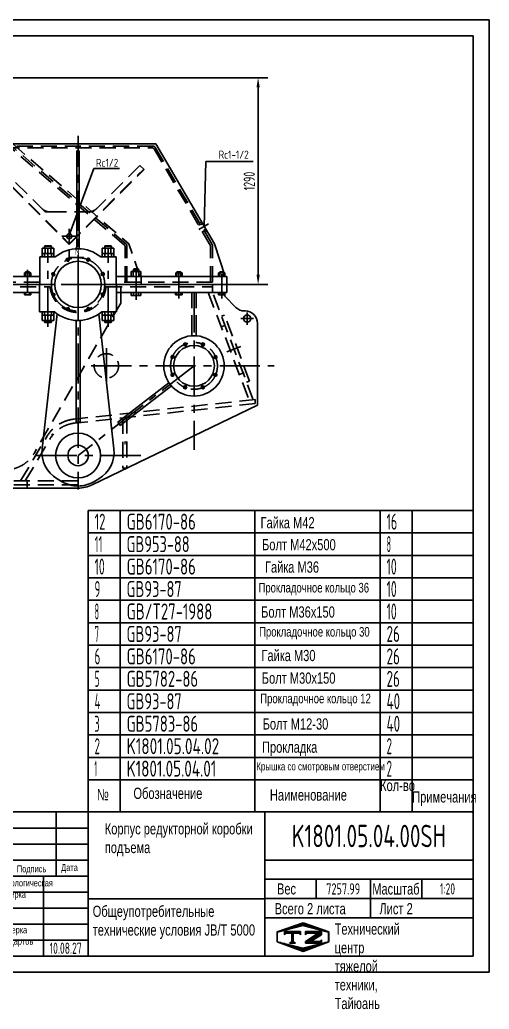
# Model space of a CAD drawing. Header units: millimetres. Extents: x -775 to 7625, y -1726 to 4444.
# Drawn here: x 4699 to 7625, y -1726 to 4444 of the extents above; entities that cross this region are included whole.
import ezdxf
from ezdxf.enums import TextEntityAlignment as Align

# ---------------------------------------------------------------- set-up
doc = ezdxf.new("R2010")
doc.units = ezdxf.units.MM
doc.header["$LTSCALE"] = 200
doc.linetypes.add('F', pattern=[0.75, 0.5, -0.25])
doc.linetypes.add('G', pattern=[2, 1.25, -0.25, 0.25, -0.25])
for name, color, linetype in [('01', 7, 'Continuous'), ('02', 1, 'Continuous'), ('04', 2, 'F'), ('05', 4, 'G'), ('08', 1, 'Continuous'), ('11', 3, 'Continuous'), ('THICK', 7, 'Continuous')]:
    doc.layers.add(name, color=color, linetype=linetype)
doc.styles.add('HZLIB', font='TXT', dxfattribs={"width": 0.8, "bigfont": 'hztxt.shx'})
doc.styles.get("Standard").update_dxf_attribs({"font": 'isocp', "width": 0.707, "bigfont": 'intecad.shx'})
doc.dimstyles.new('INTE', dxfattribs={"dimscale": 20, "dimtxt": 3.5, "dimasz": 3, "dimexe": 3, "dimexo": 0, "dimgap": 1, "dimtad": 1, "dimdsep": 46, "dimtxsty": 'Standard', "dimcen": 0, "dimclrd": 1, "dimclre": 1, "dimclrt": 3, "dimaunit": 1, "dimadec": 0, "dimazin": 0, "dimtfac": 1, "dimtmove": 0, "dimatfit": 0, "dimfxl": 1, "dimarcsym": 0})

# ---------------------------------------------------------------- blocks, each defined once
blk = doc.blocks.new('*D12')
at = {"layer": '08', "color": 1, "lineweight": -2}
for p, q in [((4174, 4082.8), (6244.2, 4082.8)), ((6184.2, 4022.8), (6184.2, 2853.8)), ((5988.6, 2793.8), (6244.2, 2793.8))]:
    blk.add_line(p, q, dxfattribs=at)
at = {"layer": '08', "color": 1}
for points in [[(6174.2, 4022.8), (6194.2, 4022.8), (6184.2, 4082.8)], [(6174.2, 2853.8), (6194.2, 2853.8), (6184.2, 2793.8)]]:
    blk.add_solid(points, dxfattribs=at)
at = {"layer": 'Defpoints', "color": 0}
for p in [(4174, 4082.8), (5988.6, 2793.8), (6184.2, 2793.8)]:
    blk.add_point(p, dxfattribs=at)
at = {"layer": '08', "color": 3, "insert": (6129.2, 3438.3), "char_height": 70, "attachment_point": 5, "rotation": 90}
blk.add_mtext('1290', dxfattribs=at)
blk = doc.blocks.new('*U10', base_point=(12521.7, 1470.9))
at = {"layer": '01'}
blk.add_circle((12521.7, 1470.9), 8, dxfattribs=at)
at = {"layer": '02'}
blk.add_arc((12521.7, 1470.9), 10, 260, 170, dxfattribs=at)
at = {"layer": '05'}
for p, q in [((12521.7, 1483.9), (12521.7, 1457.9)), ((12534.7, 1470.9), (12508.7, 1470.9))]:
    blk.add_line(p, q, dxfattribs=at)
blk = doc.blocks.new('*U7', base_point=(12521.7, 1470.9))
at = {"layer": '01'}
blk.add_circle((12521.7, 1470.9), 8, dxfattribs=at)
at = {"layer": '02'}
blk.add_arc((12521.7, 1470.9), 10, 260, 170, dxfattribs=at)
at = {"layer": '05'}
for p, q in [((12521.7, 1483.9), (12521.7, 1457.9)), ((12534.7, 1470.9), (12508.7, 1470.9))]:
    blk.add_line(p, q, dxfattribs=at)
blk = doc.blocks.new('*U6', base_point=(11638.2, 1614.9))
at = {"layer": '01'}
blk.add_circle((11638.2, 1614.9), 8, dxfattribs=at)
at = {"layer": '02'}
blk.add_arc((11638.2, 1614.9), 10, 260, 170, dxfattribs=at)
at = {"layer": '05'}
for p, q in [((11651.2, 1614.9), (11625.2, 1614.9)), ((11638.2, 1627.9), (11638.2, 1601.9))]:
    blk.add_line(p, q, dxfattribs=at)
blk = doc.blocks.new('*U5')
at = {"layer": '01'}
for p, q in [((-21, 0), (-21, 36)), ((-21, 36), (0, 36)), ((-21, 21), (0, 21)), ((0, 36), (0, 0)), ((0, -36), (0, 0)), ((-21, 0), (-21, -36)), ((-21, -21), (0, -21)), ((-21, -36), (0, -36))]:
    blk.add_line(p, q, dxfattribs=at)
at = {"layer": '05'}
blk.add_line((-22.1, 0), (1.1, 0), dxfattribs=at)
blk = doc.blocks.new('*U39')
at = {"layer": '01'}
for points in [[(415, 292), (25, 292)], [(25, 292), (25, 5)], [(415, 5), (415, 292)], [(25, 5), (415, 5)]]:
    blk.add_lwpolyline(points, dxfattribs=at)
at = {"layer": '02'}
for points in [[(420, 297), (0, 297)], [(0, 297), (0, 0)], [(420, 0), (420, 297)], [(0, 0), (420, 0)]]:
    blk.add_lwpolyline(points, dxfattribs=at)
blk = doc.blocks.new('*U42')
at = {"layer": '01'}
for p, q in [((0, -140), (0, 0)), ((2400, -140), (2400, 0))]:
    blk.add_line(p, q, dxfattribs=at)
at = {"layer": '02'}
for p, q in [((0, 0), (200, 0)), ((200, -140), (200, 0)), ((200, 0), (1040, 0)), ((1040, -140), (1040, 0)), ((1040, 0), (1820, 0)), ((1820, -140), (1820, 0)), ((1820, 0), (2020, 0)), ((2020, -140), (2020, 0)), ((2020, 0), (2400, 0))]:
    blk.add_line(p, q, dxfattribs=at)
blk = doc.blocks.new('*U43')
at = {"layer": '01'}
for p, q in [((0, -140), (0, 0)), ((2400, -140), (2400, 0))]:
    blk.add_line(p, q, dxfattribs=at)
at = {"layer": '02'}
for p, q in [((0, 0), (200, 0)), ((200, -140), (200, 0)), ((200, 0), (1040, 0)), ((1040, -140), (1040, 0)), ((1040, 0), (1820, 0)), ((1820, -140), (1820, 0)), ((1820, 0), (2020, 0)), ((2020, -140), (2020, 0)), ((2020, 0), (2400, 0))]:
    blk.add_line(p, q, dxfattribs=at)
blk = doc.blocks.new('*U44')
at = {"layer": '01'}
for p, q in [((0, -140), (0, 0)), ((2400, -140), (2400, 0))]:
    blk.add_line(p, q, dxfattribs=at)
at = {"layer": '02'}
for p, q in [((0, 0), (200, 0)), ((200, -140), (200, 0)), ((200, 0), (1040, 0)), ((1040, -140), (1040, 0)), ((1040, 0), (1820, 0)), ((1820, -140), (1820, 0)), ((1820, 0), (2020, 0)), ((2020, -140), (2020, 0)), ((2020, 0), (2400, 0))]:
    blk.add_line(p, q, dxfattribs=at)
blk = doc.blocks.new('*U45')
at = {"layer": '01'}
for p, q in [((0, -140), (0, 0)), ((2400, -140), (2400, 0))]:
    blk.add_line(p, q, dxfattribs=at)
at = {"layer": '02'}
for p, q in [((0, 0), (200, 0)), ((200, -140), (200, 0)), ((200, 0), (1040, 0)), ((1040, -140), (1040, 0)), ((1040, 0), (1820, 0)), ((1820, -140), (1820, 0)), ((1820, 0), (2020, 0)), ((2020, -140), (2020, 0)), ((2020, 0), (2400, 0))]:
    blk.add_line(p, q, dxfattribs=at)
blk = doc.blocks.new('*U46')
at = {"layer": '01'}
for p, q in [((0, -140), (0, 0)), ((2400, -140), (2400, 0))]:
    blk.add_line(p, q, dxfattribs=at)
at = {"layer": '02'}
for p, q in [((0, 0), (200, 0)), ((200, -140), (200, 0)), ((200, 0), (1040, 0)), ((1040, -140), (1040, 0)), ((1040, 0), (1820, 0)), ((1820, -140), (1820, 0)), ((1820, 0), (2020, 0)), ((2020, -140), (2020, 0)), ((2020, 0), (2400, 0))]:
    blk.add_line(p, q, dxfattribs=at)
blk = doc.blocks.new('*U47')
at = {"layer": '01'}
for p, q in [((0, -140), (0, 0)), ((2400, -140), (2400, 0))]:
    blk.add_line(p, q, dxfattribs=at)
at = {"layer": '02'}
for p, q in [((0, 0), (200, 0)), ((200, -140), (200, 0)), ((200, 0), (1040, 0)), ((1040, -140), (1040, 0)), ((1040, 0), (1820, 0)), ((1820, -140), (1820, 0)), ((1820, 0), (2020, 0)), ((2020, -140), (2020, 0)), ((2020, 0), (2400, 0))]:
    blk.add_line(p, q, dxfattribs=at)
blk = doc.blocks.new('*U48')
at = {"layer": '01'}
for p, q in [((0, -140), (0, 0)), ((2400, -140), (2400, 0))]:
    blk.add_line(p, q, dxfattribs=at)
at = {"layer": '02'}
for p, q in [((0, 0), (200, 0)), ((200, -140), (200, 0)), ((200, 0), (1040, 0)), ((1040, -140), (1040, 0)), ((1040, 0), (1820, 0)), ((1820, -140), (1820, 0)), ((1820, 0), (2020, 0)), ((2020, -140), (2020, 0)), ((2020, 0), (2400, 0))]:
    blk.add_line(p, q, dxfattribs=at)
blk = doc.blocks.new('*U49')
at = {"layer": '01'}
for p, q in [((0, -140), (0, 0)), ((2400, -140), (2400, 0))]:
    blk.add_line(p, q, dxfattribs=at)
at = {"layer": '02'}
for p, q in [((0, 0), (200, 0)), ((200, -140), (200, 0)), ((200, 0), (1040, 0)), ((1040, -140), (1040, 0)), ((1040, 0), (1820, 0)), ((1820, -140), (1820, 0)), ((1820, 0), (2020, 0)), ((2020, -140), (2020, 0)), ((2020, 0), (2400, 0))]:
    blk.add_line(p, q, dxfattribs=at)
blk = doc.blocks.new('*U50')
at = {"layer": '01'}
for p, q in [((0, -140), (0, 0)), ((2400, -140), (2400, 0))]:
    blk.add_line(p, q, dxfattribs=at)
at = {"layer": '02'}
for p, q in [((0, 0), (200, 0)), ((200, -140), (200, 0)), ((200, 0), (1040, 0)), ((1040, -140), (1040, 0)), ((1040, 0), (1820, 0)), ((1820, -140), (1820, 0)), ((1820, 0), (2020, 0)), ((2020, -140), (2020, 0)), ((2020, 0), (2400, 0))]:
    blk.add_line(p, q, dxfattribs=at)
blk = doc.blocks.new('*U51')
at = {"layer": '01'}
for p, q in [((0, -140), (0, 0)), ((2400, -140), (2400, 0))]:
    blk.add_line(p, q, dxfattribs=at)
at = {"layer": '02'}
for p, q in [((0, 0), (200, 0)), ((200, -140), (200, 0)), ((200, 0), (1040, 0)), ((1040, -140), (1040, 0)), ((1040, 0), (1820, 0)), ((1820, -140), (1820, 0)), ((1820, 0), (2020, 0)), ((2020, -140), (2020, 0)), ((2020, 0), (2400, 0))]:
    blk.add_line(p, q, dxfattribs=at)
blk = doc.blocks.new('*U52')
at = {"layer": '01'}
for p, q in [((0, -140), (0, 0)), ((2400, -140), (2400, 0))]:
    blk.add_line(p, q, dxfattribs=at)
at = {"layer": '02'}
for p, q in [((0, 0), (200, 0)), ((200, -140), (200, 0)), ((200, 0), (1040, 0)), ((1040, -140), (1040, 0)), ((1040, 0), (1820, 0)), ((1820, -140), (1820, 0)), ((1820, 0), (2020, 0)), ((2020, -140), (2020, 0)), ((2020, 0), (2400, 0))]:
    blk.add_line(p, q, dxfattribs=at)
blk = doc.blocks.new('*U53')
at = {"layer": '01'}
for p, q in [((0, -140), (0, 0)), ((0, 0), (200, 0)), ((200, 0), (1040, 0)), ((1040, 0), (1820, 0)), ((1820, 0), (2020, 0)), ((2020, 0), (2400, 0)), ((2400, -140), (2400, 0))]:
    blk.add_line(p, q, dxfattribs=at)
at = {"layer": '02'}
for p, q in [((200, -140), (200, 0)), ((1040, -140), (1040, 0)), ((1820, -140), (1820, 0)), ((2020, -140), (2020, 0))]:
    blk.add_line(p, q, dxfattribs=at)
blk = doc.blocks.new('*X72')
at = {"color": 0}
for p, q in [((127.06, 7.8), (132.06, 7.8)), ((127.06, 7.5), (132.06, 7.5)), ((127.06, 7.2), (127.32, 7.2)), ((129.23, 6.3), (131.04, 6.3)), ((129.7, 6.6), (131.51, 6.6)), ((130.16, 6.9), (131.98, 6.9)), ((130.62, 7.2), (132.06, 7.2)), ((127.84, 5.4), (129.64, 5.4)), ((128.3, 5.7), (130.1, 5.7)), ((128.77, 6), (130.57, 6))]:
    blk.add_line(p, q, dxfattribs=at)
blk = doc.blocks.new('*X73')
at = {"color": 0}
for p, q in [((127.06, 4.8), (132.06, 4.8)), ((127.06, 4.5), (132.06, 4.5)), ((131.84, 5.1), (132.06, 5.1))]:
    blk.add_line(p, q, dxfattribs=at)
blk = doc.blocks.new('*X71')
at = {"color": 0}
for p, q in [((122.34, 4.5), (123.72, 4.5)), ((122.82, 4.8), (123.24, 4.8))]:
    blk.add_line(p, q, dxfattribs=at)
blk = doc.blocks.new('*X70')
at = {"color": 0}
for p, q in [((120.53, 7.8), (125.53, 7.8)), ((120.53, 7.5), (125.53, 7.5)), ((120.53, 7.2), (120.79, 7.2)), ((125.27, 7.2), (125.53, 7.2))]:
    blk.add_line(p, q, dxfattribs=at)
blk = doc.blocks.new('*X69')
at = {"color": 0}
for p, q in [((122.38, 9.3), (124.32, 9.3)), ((123.24, 9.6), (125.52, 9.6)), ((124.1, 9.9), (128.52, 9.9)), ((124.97, 10.2), (127.67, 10.2)), ((125.83, 10.5), (126.82, 10.5)), ((127.02, 9.6), (129.37, 9.6)), ((128.22, 9.3), (130.22, 9.3)), ((118.22, 7.8), (118.32, 7.8)), ((118.22, 7.5), (118.27, 7.5)), ((118.22, 7.2), (118.27, 7.2)), ((118.22, 6.9), (118.27, 6.9)), ((118.22, 6.6), (118.27, 6.6)), ((118.22, 6.3), (118.27, 6.3)), ((118.94, 8.1), (119.52, 8.1)), ((119.8, 8.4), (120.72, 8.4)), ((120.66, 8.7), (121.92, 8.7)), ((121.52, 9), (123.12, 9)), ((129.42, 9), (131.07, 9)), ((130.62, 8.7), (131.92, 8.7)), ((131.82, 8.4), (132.77, 8.4)), ((133.02, 8.1), (133.62, 8.1)), ((134.22, 7.8), (134.32, 7.8)), ((134.27, 7.5), (134.32, 7.5)), ((134.27, 7.2), (134.32, 7.2)), ((134.27, 6.9), (134.32, 6.9)), ((134.27, 6.6), (134.32, 6.6)), ((134.27, 6.3), (134.32, 6.3)), ((118.22, 6), (118.27, 6)), ((118.22, 5.7), (118.27, 5.7)), ((118.22, 5.4), (118.27, 5.4)), ((118.22, 5.1), (118.27, 5.1)), ((118.22, 4.8), (118.27, 4.8)), ((118.79, 4.5), (119.42, 4.5)), ((119.61, 4.2), (120.62, 4.2)), ((120.43, 3.9), (121.82, 3.9)), ((121.26, 3.6), (123.02, 3.6)), ((122.08, 3.3), (124.22, 3.3)), ((128.32, 3.3), (130.51, 3.3)), ((129.52, 3.6), (131.32, 3.6)), ((130.72, 3.9), (132.14, 3.9)), ((131.92, 4.2), (132.95, 4.2)), ((133.12, 4.5), (133.76, 4.5)), ((134.27, 6), (134.32, 6)), ((134.27, 5.7), (134.32, 5.7)), ((134.27, 5.4), (134.32, 5.4)), ((134.27, 5.1), (134.32, 5.1)), ((134.27, 4.8), (134.32, 4.8)), ((122.91, 3), (125.42, 3)), ((123.73, 2.7), (128.89, 2.7)), ((124.55, 2.4), (128.07, 2.4)), ((125.38, 2.1), (127.26, 2.1)), ((126.2, 1.8), (126.45, 1.8)), ((127.12, 3), (129.7, 3))]:
    blk.add_line(p, q, dxfattribs=at)

msp = doc.modelspace()

# ---------------------------------------------------------------- linework, layer by layer
msp.add_line((3921.768, 2793.819), (4917.118, 2793.819))
msp.add_line((3921.768, 2793.819), (4917.118, 2793.819))
at = {"layer": '01', "color": 7, "linetype": 'Continuous'}
for p, q in [((5545.618, 3669.819), (4654.389, 3669.819)), ((5912.618, 3046.819), (5545.618, 3669.819)), ((4853.318, 3031.719), (4855.05, 3034.719)), ((4853.318, 3020.219), (4853.318, 3031.719)), ((4895.318, 3031.719), (4853.318, 3031.719)), ((4893.585, 3034.719), (4855.05, 3034.719)), ((4895.318, 3031.719), (4893.585, 3034.719)), ((4895.318, 3020.219), (4895.318, 3031.719)), ((5227.918, 3031.719), (5229.65, 3034.719)), ((5227.918, 3031.719), (5269.918, 3031.719)), ((5227.918, 3020.219), (5227.918, 3031.719)), ((5229.65, 3034.719), (5268.185, 3034.719)), ((5269.918, 3031.719), (5268.185, 3034.719)), ((5269.918, 3020.219), (5269.918, 3031.719)), ((5979.756, 2843.819), (5912.618, 3046.819)), ((4823.418, 2793.819), (4823.418, 2965.219)), ((4920.057, 2965.219), (4823.418, 2965.219)), ((5299.718, 2965.219), (5201.318, 2965.219)), ((5299.718, 2793.819), (5299.718, 2965.219)), ((5405.518, 2874.819), (5405.518, 2885.672)), ((5441.518, 2874.819), (5441.518, 2885.672)), ((5455.268, 2793.819), (5455.268, 2843.819)), ((4821.618, 2793.819), (4821.618, 2623.819)), ((5301.618, 2793.819), (5301.618, 2623.819)), ((5976.002, 2720.819), (5976.002, 2743.819)), ((5976.002, 2720.819), (6046.242, 2650.579)), ((4821.618, 2623.819), (4915.406, 2623.819)), ((5301.618, 2623.819), (5207.829, 2623.819)), ((6099.982, 2628.319), (6103.518, 2628.319)), ((4853.318, 2568.819), (4853.318, 2558.719)), ((4853.318, 2558.719), (4855.05, 2555.719)), ((4895.318, 2558.719), (4853.318, 2558.719)), ((4893.585, 2555.719), (4855.05, 2555.719)), ((4895.318, 2558.719), (4893.585, 2555.719)), ((4895.318, 2568.819), (4895.318, 2558.719)), ((5227.918, 2568.819), (5227.918, 2558.719)), ((5227.918, 2558.719), (5269.918, 2558.719)), ((5227.918, 2558.719), (5229.65, 2555.719)), ((5229.65, 2555.719), (5268.185, 2555.719)), ((5269.918, 2558.719), (5268.185, 2555.719)), ((5269.918, 2568.819), (5269.918, 2558.719)), ((6179.518, 2041.319), (5149.906, 1544.024)), ((4963.656, 1563.436), (4931.763, 1581.85)), ((5061.618, 1523.819), (3690.018, 1523.819))]:
    msp.add_line(p, q, dxfattribs=at)
at = {"layer": '01'}
for p, q in [((5054.118, 3016.119), (5054.118, 3626.119)), ((5054.118, 3626.119), (5069.118, 3626.119)), ((5069.118, 3016.119), (5069.118, 3626.119)), ((4910.328, 3020.219), (4838.308, 3020.219)), ((4838.308, 3020.219), (4838.308, 2986.219)), ((4838.308, 2986.219), (4910.328, 2986.219)), ((4856.313, 3020.219), (4856.313, 2986.219)), ((4892.323, 3020.219), (4892.323, 2986.219)), ((4910.328, 3020.219), (4910.328, 2986.219)), ((5006.617, 3012.162), (5006.617, 2962.162)), ((5212.908, 3020.219), (5212.908, 2986.219)), ((5212.908, 3020.219), (5284.928, 3020.219)), ((5284.928, 2986.219), (5212.908, 2986.219)), ((5230.913, 3020.219), (5230.913, 2986.219)), ((5266.923, 3020.219), (5266.923, 2986.219)), ((5284.928, 3020.219), (5284.928, 2986.219)), ((4823.418, 2843.819), (4064.518, 2843.819)), ((4727.343, 2865.319), (4727.343, 2843.819)), ((4747.118, 2865.319), (4727.343, 2865.319)), ((4727.343, 2843.819), (4747.118, 2843.819)), ((4735.118, 2872.638), (4747.118, 2872.638)), ((4735.118, 2872.638), (4735.118, 2843.819)), ((4759.118, 2872.638), (4747.118, 2872.638)), ((4747.118, 2865.319), (4766.893, 2865.319)), ((4766.893, 2843.819), (4747.118, 2843.819)), ((4759.118, 2872.638), (4759.118, 2843.819)), ((4766.893, 2865.319), (4766.893, 2843.819)), ((5299.718, 2843.819), (5988.618, 2843.819)), ((5423.518, 2874.819), (5393.123, 2874.819)), ((5393.123, 2874.819), (5393.123, 2843.819)), ((5393.123, 2843.819), (5423.518, 2843.819)), ((5405.518, 2885.672), (5423.518, 2885.672)), ((5405.518, 2874.819), (5405.518, 2843.819)), ((5409.518, 2891.672), (5423.518, 2891.672)), ((5409.518, 2885.672), (5409.518, 2891.672)), ((5437.518, 2891.672), (5423.518, 2891.672)), ((5441.518, 2885.672), (5423.518, 2885.672)), ((5423.518, 2874.819), (5453.913, 2874.819)), ((5453.913, 2843.819), (5423.518, 2843.819)), ((5437.518, 2885.672), (5437.518, 2891.672)), ((5441.518, 2874.819), (5441.518, 2843.819)), ((5453.913, 2874.819), (5453.913, 2843.819)), ((5690.022, 2865.319), (5670.247, 2865.319)), ((5670.247, 2865.319), (5670.247, 2843.819)), ((5670.247, 2843.819), (5690.022, 2843.819)), ((5678.022, 2872.638), (5690.022, 2872.638)), ((5678.022, 2872.638), (5678.022, 2843.819)), ((5702.022, 2872.638), (5690.022, 2872.638)), ((5690.022, 2865.319), (5709.797, 2865.319)), ((5709.797, 2843.819), (5690.022, 2843.819)), ((5702.022, 2872.638), (5702.022, 2843.819)), ((5709.797, 2865.319), (5709.797, 2843.819)), ((5937.247, 2865.319), (5937.247, 2843.819)), ((5957.022, 2865.319), (5937.247, 2865.319)), ((5937.247, 2843.819), (5957.022, 2843.819)), ((5945.022, 2872.638), (5957.022, 2872.638)), ((5945.022, 2872.638), (5945.022, 2843.819)), ((5969.022, 2872.638), (5957.022, 2872.638)), ((5957.022, 2865.319), (5976.797, 2865.319)), ((5976.797, 2843.819), (5957.022, 2843.819)), ((5969.022, 2872.638), (5969.022, 2843.819)), ((5976.797, 2865.319), (5976.797, 2843.819)), ((5988.618, 2843.819), (5988.618, 2793.819)), ((5206.118, 2793.819), (5989.022, 2793.819)), ((5206.118, 2793.819), (5988.618, 2793.819)), ((5989.022, 2793.819), (5989.022, 2743.819)), ((4823.418, 2743.819), (4482.191, 2743.819)), ((4727.128, 2728.819), (4727.128, 2743.819)), ((4727.128, 2743.819), (4747.118, 2743.819)), ((4747.118, 2728.819), (4727.128, 2728.819)), ((4735.118, 2743.819), (4735.118, 2728.819)), ((4767.108, 2743.819), (4747.118, 2743.819)), ((4747.118, 2728.819), (4767.108, 2728.819)), ((4759.118, 2743.819), (4759.118, 2728.819)), ((4767.108, 2728.819), (4767.108, 2743.819)), ((5301.618, 2743.819), (5989.022, 2743.819)), ((5393.123, 2723.819), (5393.123, 2743.819)), ((5393.123, 2743.819), (5423.518, 2743.819)), ((5423.518, 2723.819), (5393.123, 2723.819)), ((5408.318, 2723.819), (5408.318, 2743.819)), ((5453.913, 2743.819), (5423.518, 2743.819)), ((5423.518, 2723.819), (5453.913, 2723.819)), ((5438.718, 2723.819), (5438.718, 2743.819)), ((5453.913, 2723.819), (5453.913, 2743.819)), ((5670.032, 2743.819), (5690.022, 2743.819)), ((5670.032, 2728.819), (5670.032, 2743.819)), ((5690.022, 2728.819), (5670.032, 2728.819)), ((5678.022, 2743.819), (5678.022, 2728.819)), ((5710.012, 2743.819), (5690.022, 2743.819)), ((5690.022, 2728.819), (5710.012, 2728.819)), ((5702.022, 2743.819), (5702.022, 2728.819)), ((5710.012, 2728.819), (5710.012, 2743.819)), ((5772.002, 2645.62), (5772.002, 2743.819)), ((5797.002, 2645.62), (5797.002, 2743.819)), ((5937.032, 2728.819), (5937.032, 2743.819)), ((5937.032, 2743.819), (5957.022, 2743.819)), ((5957.022, 2728.819), (5937.032, 2728.819)), ((5945.022, 2743.819), (5945.022, 2728.819)), ((5977.012, 2743.819), (5957.022, 2743.819)), ((5957.022, 2728.819), (5977.012, 2728.819)), ((5969.022, 2743.819), (5969.022, 2728.819)), ((5977.012, 2728.819), (5977.012, 2743.819)), ((4931.282, 2610.413), (4837.677, 1767.863)), ((4838.308, 2568.819), (4838.308, 2602.819)), ((4838.308, 2602.819), (4910.328, 2602.819)), ((4856.313, 2568.819), (4856.313, 2602.819)), ((4892.323, 2568.819), (4892.323, 2602.819)), ((4910.328, 2568.819), (4910.328, 2602.819)), ((5191.953, 2610.413), (5285.558, 1767.863)), ((5284.928, 2602.819), (5212.908, 2602.819)), ((5212.908, 2568.819), (5212.908, 2602.819)), ((5230.913, 2568.819), (5230.913, 2602.819)), ((5266.923, 2568.819), (5266.923, 2602.819)), ((5284.928, 2568.819), (5284.928, 2602.819)), ((5772.002, 2472.844), (5772.002, 2601.988)), ((5797.002, 2472.844), (5797.002, 2601.988)), ((4910.328, 2568.819), (4838.308, 2568.819)), ((5049.118, 2569.166), (5049.118, 1935.474)), ((5074.118, 2569.166), (5074.118, 1935.474)), ((5212.908, 2568.819), (5284.928, 2568.819)), ((6179.518, 2041.319), (6179.518, 2552.319)), ((5628.35, 2180.87), (5309.699, 1934.459)), ((5643.644, 2161.093), (5324.992, 1914.683)), ((5049.118, 1935.474), (5074.118, 1935.474)), ((5309.699, 1934.459), (5324.992, 1914.683)), ((5124.556, -295.954), (7524.556, -295.954)), ((5124.556, -295.954), (5124.556, -496.379)), ((5324.556, -295.954), (5324.556, -496.379)), ((6164.556, -295.954), (6164.556, -496.379)), ((6944.556, -295.954), (6944.556, -496.379)), ((7144.556, -295.954), (7144.556, -496.379))]:
    msp.add_line(p, q, dxfattribs=at)
at = {"layer": '01', "color": 7, "linetype": 'Continuous'}
for centre, radius in [((5006.617, 3094.319), 16), ((6116.018, 2580.819), 22.5)]:
    msp.add_circle(centre, radius, dxfattribs=at)
at = {"layer": '01'}
for centre, radius in [((5784.502, 2285.819), 188.142), ((5784.502, 2285.819), 127), ((5061.618, 1726.819), 140), ((5061.618, 1726.819), 63.5)]:
    msp.add_circle(centre, radius, dxfattribs=at)
at = {"layer": '01', "color": 7, "linetype": 'Continuous'}
for centre, radius, start, end in [((5061.618, 2793.819), 196.9, 180, 180), ((5061.618, 2793.819), 222.3, 50.4464848, 129.5535152), ((5061.618, 2793.819), 225, 229.0739367, 270), ((5061.618, 2793.819), 225, 270, 310.9260633), ((6099.982, 2704.319), 76, 225, 270), ((5027.013, 1746.828), 190.5, 173.6605985, 240), ((5096.223, 1746.828), 190.5, 300, 6.3394015), ((5061.618, 1726.819), 203, 270, 295.7802267)]:
    msp.add_arc(centre, radius, start, end, dxfattribs=at)
at = {"layer": '01'}
for centre, radius, start, end in [((5061.618, 2793.819), 144.5, 0, 180), ((5061.618, 2793.819), 144.5, 180, 0), ((6103.518, 2552.319), 76, 0, 90), ((5061.618, 1726.819), 190.5, 239.0537678, 270), ((5061.618, 1726.819), 190.5, 270, 300.9462322)]:
    msp.add_arc(centre, radius, start, end, dxfattribs=at)
for p in [(7524.556, -495.954), (7524.556, -500.472), (7524.556, -500.83)]:
    msp.add_point(p, dxfattribs=at)
at = {"layer": '02', "color": 1, "linetype": 'Continuous'}
for p, q in [((4855.018, 3020.219), (4855.018, 3034.663)), ((4893.618, 3020.219), (4893.618, 3034.663)), ((5229.618, 3020.219), (5229.618, 3034.663)), ((5268.218, 3020.219), (5268.218, 3034.663)), ((5409.118, 2885.672), (5409.118, 2874.819)), ((5437.918, 2885.672), (5437.918, 2874.819)), ((4855.018, 2568.819), (4855.018, 2555.774)), ((4893.618, 2568.819), (4893.618, 2555.774)), ((5229.618, 2568.819), (5229.618, 2555.774)), ((5268.218, 2568.819), (5268.218, 2555.774))]:
    msp.add_line(p, q, dxfattribs=at)
at = {"layer": '02'}
for p, q in [((5006.617, 2962.162), (5096.617, 2962.162)), ((4737.518, 2872.638), (4737.518, 2865.319)), ((4756.718, 2872.638), (4756.718, 2865.319)), ((5680.422, 2872.638), (5680.422, 2865.319)), ((5699.622, 2872.638), (5699.622, 2865.319)), ((5947.422, 2872.638), (5947.422, 2865.319)), ((5966.622, 2872.638), (5966.622, 2865.319))]:
    msp.add_line(p, q, dxfattribs=at)
msp.add_lwpolyline([(5096.617, 2962.162, 0, 9, 0), (5060.617, 2962.162, 0, 0, 0)], format="xyseb", dxfattribs=at)
at = {"layer": '04', "color": 2, "linetype": 'F'}
for p, q in [((5350.564, 3039.164), (4164.379, 4054.251)), ((5362.564, 3044.321), (4164.998, 4069.819)), ((5529.516, 3656.819), (4591.798, 3656.819)), ((4596.309, 3644.819), (5525.214, 3644.819)), ((5897.845, 3043.587), (5540.744, 3650.372)), ((5885.875, 3038.336), (5536.472, 3638.32)), ((4566.797, 3536.379), (4835.158, 3268.018)), ((5446.438, 3536.379), (5178.077, 3268.018)), ((5446.438, 3536.379), (5473.308, 3509.509)), ((4539.927, 3509.509), (5006.617, 3042.819)), ((4542.402, 3511.984), (5006.617, 3047.769)), ((5006.617, 3047.769), (5470.833, 3511.984)), ((5006.617, 3042.819), (5473.308, 3509.509)), ((4835.158, 3268.018), (4857.418, 3245.759)), ((4857.418, 3245.759), (4888.898, 3245.759)), ((4888.898, 3245.759), (5124.337, 3245.759)), ((5155.817, 3245.759), (5124.337, 3245.759)), ((5178.077, 3268.018), (5155.817, 3245.759)), ((5819.849, 3176.109), (5832.192, 3183.344)), ((5852.215, 3120.896), (5864.677, 3128.201)), ((5354.618, 3035.319), (5350.564, 3039.164)), ((5354.618, 2806.819), (5354.618, 3035.319)), ((5366.618, 3040.476), (5362.564, 3044.321)), ((5366.618, 2806.819), (5366.618, 3040.476)), ((5446.156, 2843.819), (5379.018, 3046.819)), ((5885.875, 3038.336), (5887.618, 3035.319)), ((5887.618, 2806.819), (5887.618, 3035.319)), ((5899.618, 2806.819), (5899.618, 3037.034)), ((4823.418, 2806.819), (3950.193, 2806.819)), ((5956.207, 2595.519), (5974.908, 2602.607)), ((6112.142, 2184.077), (6130.843, 2191.165)), ((6166.518, 2076.319), (5036.968, 1953.482)), ((6166.518, 2051.319), (5039.645, 1928.626)), ((5341.118, 1961.45), (5341.118, 1648.452)), ((5366.118, 1964.172), (5366.118, 1648.452)), ((5061.618, 1568.819), (3690.018, 1568.819)), ((5061.618, 1543.819), (3690.018, 1543.819)), ((4744.018, 1523.819), (4744.018, 1568.819))]:
    msp.add_line(p, q, dxfattribs=at)
at = {"layer": '04'}
for p, q in [((4654.389, 3669.819), (5379.018, 3046.819)), ((5812.789, 3163.856), (5823.403, 3170.078)), ((5825.938, 3165.768), (5838.283, 3173.005)), ((5838.075, 3120.721), (5848.763, 3126.986)), ((5846.166, 3131.26), (5858.586, 3138.54)), ((3950.026, 2777.819), (4887.35, 2777.819)), ((5235.885, 2777.819), (5900.002, 2777.819)), ((5899.618, 2806.819), (5299.718, 2806.819)), ((5327.502, 2777.819), (5327.502, 2675.819)), ((5900.002, 2793.819), (5900.002, 2743.819)), ((5873.525, 2743.136), (6127.841, 2072.113)), ((6153.518, 2074.905), (5900.002, 2743.819)), ((5327.502, 2675.819), (4787.22, 1740.023)), ((6130.843, 2191.165), (5974.908, 2602.607)), ((5954.536, 2529.385), (5975.706, 2537.408)), ((6067.057, 2232.492), (6097.738, 2244.12)), ((6166.518, 2051.319), (6166.518, 2076.319)), ((4703.386, 1568.819), (4868.493, 1848.009)), ((4732.253, 1568.819), (4887.224, 1830.721)), ((5366.118, 1648.452), (5341.118, 1648.452)), ((4744.018, 1543.819), (4744.018, 1523.819))]:
    msp.add_line(p, q, dxfattribs=at)
msp.add_circle((5238.502, 2285.819), 76.25, dxfattribs=at)
at = {"layer": '04', "color": 2, "linetype": 'F'}
for centre, radius, start, end in [((5525.214, 3631.819), 13, 30.0049545, 90), ((5529.516, 3643.819), 13, 30.2698846, 90), ((4888.898, 3321.759), 76, 225, 270), ((5124.337, 3321.759), 76, 270, 315), ((5341.618, 3029.732), 13, 0, 46.514236), ((5353.618, 3034.889), 13, 0, 46.514236), ((5874.618, 3031.835), 13, 0, 30.0049545), ((5886.618, 3037.034), 13, 0, 30.2698846), ((5061.618, 1726.819), 228, 96.2064181, 150.9108803), ((5061.618, 1726.819), 203, 96.2138247, 149.5597884)]:
    msp.add_arc(centre, radius, start, end, dxfattribs=at)
at = {"layer": '04'}
for centre, radius, start, end in [((5061.618, 2793.819), 175, 185.2457971, 354.7542029), ((4611.417, 1841.523), 203, 285, 330)]:
    msp.add_arc(centre, radius, start, end, dxfattribs=at)
at = {"layer": '05'}
for p, q in [((5061.618, 2727.313), (5061.618, 3719.444)), ((5052.617, 3094.319), (4960.617, 3094.319)), ((5006.617, 3140.319), (5006.617, 3048.319)), ((5006.617, 3140.319), (5006.617, 3048.319)), ((4747.118, 2883.881), (4747.118, 2743.819)), ((5423.518, 2875.87), (5423.518, 2842.767)), ((5423.518, 2843.819), (5423.518, 2697.585)), ((5206.118, 2793.819), (4917.118, 2793.819)), ((5206.118, 2793.819), (4917.118, 2793.819)), ((5061.618, 2825.205), (5061.618, 1514.024)), ((5784.502, 2743.819), (5784.502, 1763.139)), ((6116.018, 2619.621), (6116.018, 2542.016)), ((6077.215, 2580.819), (6154.82, 2580.819)), ((5989.57, 2372.893), (6076.705, 2405.917)), ((5784.502, 2285.819), (5061.618, 1726.819)), ((5144.493, 2285.819), (6284.647, 2285.819)), ((5453.173, 1726.819), (4793.78, 1726.819)), ((5159.579, 1563.436), (5191.473, 1581.85))]:
    msp.add_line(p, q, dxfattribs=at)
at = {"layer": '05', "color": 4, "linetype": 'G'}
for p, q in [((5874.312, 3170.942), (5814.593, 3135.934)), ((4874.318, 2528.989), (4874.318, 3024.671)), ((5248.918, 2528.989), (5248.918, 3024.671)), ((5690.022, 2867.813), (5690.022, 2705.539)), ((5957.022, 2857.574), (5957.022, 2705.539)), ((5238.502, 2395.413), (5238.502, 2173.813))]:
    msp.add_line(p, q, dxfattribs=at)
msp.add_circle((5784.502, 2285.819), 146, dxfattribs=at)
at = {"layer": '05'}
for start, end in [(0, 180), (180, 0)]:
    msp.add_arc((5061.618, 2793.819), 166.5, start, end, dxfattribs=at)
at = {"layer": '08', "color": 1}
for p, q in [((5006.617, 3101.819), (5159.863, 3517.101)), ((5159.863, 3517.101), (5320.437, 3517.101)), ((5848.434, 3155.772), (5858.86, 3559.515)), ((6152.968, 3559.515), (5858.86, 3559.515))]:
    msp.add_line(p, q, dxfattribs=at)
at = {"layer": 'THICK'}
for p, q in [((3923.525, -496.379), (7524.556, -496.379)), ((4925.782, -896.19), (4925.782, -496.379)), ((5125.688, -1395.954), (5125.688, -496.379)), ((6225.169, -1395.954), (6225.169, -496.379)), ((7524.556, -1395.954), (7524.556, -496.379)), ((3926.254, -796.237), (5125.688, -796.237)), ((6225.169, -796.237), (7524.556, -796.237)), ((3926.254, -896.19), (5125.688, -896.19)), ((4845.82, -1395.954), (4845.82, -896.19)), ((6225.169, -916.181), (7524.556, -916.181)), ((6545.018, -1036.124), (6545.018, -916.181)), ((6884.858, -1156.067), (6884.858, -916.181)), ((7204.707, -1036.124), (7204.707, -916.181)), ((5125.688, -1037.857), (6225.169, -1037.857)), ((6225.169, -1036.124), (7524.556, -1036.124)), ((6225.169, -1156.067), (7524.556, -1156.067)), ((3926.254, -1395.954), (7524.556, -1395.954))]:
    msp.add_line(p, q, dxfattribs=at)
at = {"layer": 'THICK', "color": 3}
for p, q in [((3926.254, -596.332), (5125.688, -596.332)), ((3926.254, -696.284), (5125.688, -696.284)), ((3926.254, -996.143), (5125.688, -996.143)), ((3926.254, -1096.096), (5125.688, -1096.096)), ((3926.254, -1196.049), (5125.688, -1196.049)), ((6302.174, -1243.904), (6464.198, -1187.471)), ((6303.226, -1245.175), (6463.151, -1205.194)), ((6463.151, -1205.194), (6623.075, -1245.175)), ((6464.198, -1187.471), (6624.119, -1243.904)), ((6302.174, -1306.75), (6302.174, -1243.904)), ((6303.226, -1305.147), (6303.226, -1245.175)), ((6348.385, -1262.031), (6348.385, -1242.04)), ((6348.385, -1242.04), (6448.337, -1242.04)), ((6358.38, -1252.036), (6348.385, -1262.031)), ((6438.342, -1252.036), (6358.38, -1252.036)), ((6393.987, -1251.94), (6393.987, -1306.77)), ((6398.36, -1251.94), (6398.36, -1306.77)), ((6403.357, -1251.94), (6403.357, -1306.77)), ((6448.337, -1262.031), (6438.342, -1252.036)), ((6448.337, -1242.04), (6448.337, -1262.031)), ((6478.944, -1242.04), (6478.944, -1262.031)), ((6478.944, -1242.04), (6578.897, -1242.04)), ((6478.944, -1262.031), (6488.94, -1252.036)), ((6557.655, -1252.036), (6478.944, -1302.962)), ((6488.94, -1252.036), (6557.655, -1252.036)), ((6527.687, -1294.613), (6512.41, -1304.39)), ((6578.894, -1261.84), (6527.687, -1294.613)), ((6578.894, -1294.395), (6568.899, -1304.39)), ((6578.894, -1314.385), (6578.894, -1294.395)), ((6578.897, -1242.04), (6578.897, -1262.031)), ((6623.075, -1245.175), (6623.075, -1305.147)), ((6624.119, -1243.904), (6624.119, -1306.75)), ((3926.254, -1296.001), (5125.688, -1296.001)), ((6464.198, -1365.748), (6302.174, -1306.75)), ((6463.151, -1345.128), (6303.226, -1305.147)), ((6398.36, -1302.201), (6378.994, -1314.385)), ((6378.994, -1314.385), (6398.36, -1314.385)), ((6398.36, -1302.201), (6417.725, -1314.385)), ((6417.725, -1314.385), (6398.36, -1314.385)), ((6623.075, -1305.147), (6463.151, -1345.128)), ((6624.119, -1306.75), (6464.198, -1365.748)), ((6478.944, -1302.962), (6478.944, -1314.385)), ((6478.944, -1314.385), (6578.894, -1314.385)), ((6568.899, -1304.39), (6512.41, -1304.39))]:
    msp.add_line(p, q, dxfattribs=at)

# ---------------------------------------------------------------- block references
at = {"layer": '01', "rotation": 270}
for p in [(4874.318, 2965.219), (4874.318, 2602.819)]:
    msp.add_blockref('*U5', p, dxfattribs=at)
at = {"layer": '01', "xscale": -1, "rotation": 90}
for p in [(5248.918, 2965.219), (5248.918, 2602.819)]:
    msp.add_blockref('*U5', p, dxfattribs=at)
at = {"layer": '04', "xscale": 20, "yscale": 20, "zscale": 20}
msp.add_blockref('*U39', (-775.444, -1495.954), dxfattribs=at)
at = {"layer": '04'}
for name, p in [('*U53', (5124.556, 1384.046)), ('*U52', (5124.556, 1244.046)), ('*U51', (5124.556, 1104.046)), ('*U50', (5124.556, 964.046)), ('*U49', (5124.556, 824.046)), ('*U48', (5124.556, 684.046)), ('*U47', (5124.556, 544.046)), ('*U46', (5124.556, 404.046)), ('*U45', (5124.556, 264.046)), ('*U44', (5124.556, 124.046)), ('*U43', (5124.556, -15.954)), ('*U42', (5124.556, -155.954))]:
    msp.add_blockref(name, p, dxfattribs=at)
at = {"layer": '05', "xscale": -1}
for name, p, rotation in [('*U10', (4997.901, 2947.645), 22.49999999997714), ('*U10', (5125.334, 2947.645), 337.5000000000229), ('*U10', (4907.792, 2857.536), 67.50000000015908), ('*U10', (5215.443, 2857.536), 292.499999999841), ('*U10', (5215.443, 2857.536), 292.499999999841), ('*U7', (4907.792, 2730.102), 112.5000000000734), ('*U7', (5215.443, 2730.102), 247.4999999999266), ('*U7', (4997.901, 2639.993), 157.4999999999266), ('*U7', (5125.334, 2639.993), 202.5000000000734)]:
    msp.add_blockref(name, p, dxfattribs=dict(at, rotation=rotation))
at = {"layer": '05'}
for p, rotation in [((5729.392, 2418.864), 22.50000000007342), ((5839.611, 2418.864), 337.4999999999266), ((5651.456, 2340.928), 67.49999999992659), ((5917.547, 2340.928), 292.5000000000734), ((5651.456, 2230.71), 112.5000000000734), ((5917.547, 2230.71), 247.4999999999266), ((5729.392, 2152.774), 157.4999999999266), ((5839.611, 2152.774), 202.5000000000734)]:
    msp.add_blockref('*U6', p, dxfattribs=dict(at, rotation=rotation))
at = {"layer": 'THICK', "color": 3, "xscale": 19.99056253062376, "yscale": 19.99056253062008, "zscale": 19.99056253062039}
for name in ['*X69', '*X70', '*X72', '*X71', '*X73']:
    msp.add_blockref(name, (3938.897, -1400.838), dxfattribs=at)

# ---------------------------------------------------------------- texts
at = {"layer": '01', "attachment_point": 1}
for s, insert, char_height in [('{\\fArial|b0|i0|c204|p34;Подпись}', (4680.347, -829.408), 42.62494), ('{\\fArial|b0|i0|c204|p34;Дата}', (4956.805, -821.236), 42.62494), ('{\\fArial|b0|i0|c204|p34;Технологическая\\Pпроверка}', (4539.066, -917.761), 42.62494), ('{\\fArial|b0|i0|c204|p34;Вес}', (6301.954, -941.003), 69.62073), ('{\\fArial|b0|i0|c204|p34;Проверка\\Pстандартов}', (4538.658, -1209.937), 42.62494)]:
    msp.add_mtext(s, dxfattribs=dict(at, insert=insert, char_height=char_height))
at = {"layer": '01', "insert": (6661.25, -1191.399), "char_height": 69.62073, "width": 3.2717, "attachment_point": 1}
msp.add_mtext('{\\fArial|b0|i0|c204|p34;Технический центр\\Pтяжелой техники, Тайюань}', dxfattribs=at)
at = {"layer": '02', "width": 0.605172}
for p, p2 in [((4893.977, 1839.625), (4905.977, 1839.625)), ((5348.564, 1794.03), (5360.564, 1794.03))]:
    msp.add_text('●', height=20, dxfattribs=at).set_placement(p, p2, align=Align.FIT)
at = {"layer": '04', "attachment_point": 1}
for s, insert, char_height in [('{\\fArial|b0|i0|c204|p34;\\C3;Гайка М42}', (6199.395, 1342.78), 70), ('{\\fArial|b0|i0|c204|p34;\\C3;Болт М42х500}', (6208.549, 1205.592), 70), ('{\\fArial|b0|i0|c204|p34;\\C3;Гайка М36}', (6226.869, 1066.109), 70), ('{\\fArial|b0|i0|c204|p34;\\C3;Прокладочное кольцо 36}', (6186.593, 932.579), 60), ('{\\fArial|b0|i0|c204|p34;\\C3;Болт М36х150}', (6203.094, 785.877), 70), ('{\\fArial|b0|i0|c204|p34;\\C3;Прокладочное кольцо 30}', (6190.283, 657.407), 60), ('{\\fArial|b0|i0|c204|p34;\\C3;Гайка М30}', (6204.993, 514.473), 70), ('{\\fArial|b0|i0|c204|p34;\\C3;Болт М30х150}', (6206.824, 373.627), 70), ('{\\fArial|b0|i0|c204|p34;\\C3;Прокладочное кольцо 12}', (6197.654, 241.472), 60), ('{\\fArial|b0|i0|c204|p34;\\C3;Болт М12-30}', (6212.291, 87.625), 70), ('{\\fArial|b0|i0|c204|p34;\\C3;Прокладка}', (6208.63, -56.88), 70), ('{\\fArial|b0|i0|c204|p34;\\C3;Крышка со смотровым отверстием}', (6172.904, -186.999), 50), ('{\\fArial|b0|i0|c204|p34;\\C0;Кол-во}', (6944.556, -295.954), 70), ('{\\fArial|b0|i0|c204|p34;\\C0;Обозначение}', (5406.886, -344.888), 70), ('{\\fArial|b0|i0|c204|p34;\\C0;Наименование}', (6257.576, -355.221), 70), ('{\\fArial|b0|i0|c204|p34;\\C0;Примечания}', (7144.556, -367.148), 70), ('{\\fArial|b0|i0|c204|p34;\\C3;Корпус редукторной коробки\\Pподъема}', (5228.414, -566.102), 70), ('{\\fArial|b0|i0|c204|p34;\\C0;Общеупотребительные\\Pтехнические условия \\fArial|b0|i0|c0|p34;JB/T 5000}', (5153.137, -1080.389), 70), ('{\\fArial|b0|i0|c204|p34;\\C0;Всего 2 листа}', (6287.168, -1064.543), 70), ('{\\fArial|b0|i0|c204|p34;\\C0;Лист 2}', (6940.247, -1064.543), 70)]:
    msp.add_mtext(s, dxfattribs=dict(at, insert=insert, char_height=char_height))
at = {"layer": '04', "insert": (5179.346, -352.638), "char_height": 70, "width": 2.58566, "attachment_point": 1}
msp.add_mtext('{\\fArial|b0|i0|c204|p34;\\C0;№}', dxfattribs=at)
at = {"layer": '05', "insert": (6895.849, -941.332), "char_height": 69.64859, "attachment_point": 1}
msp.add_mtext('{\\fArial|b0|i0|c204|p34;\\C0;Масштаб}', dxfattribs=at)
at = {"layer": '08', "color": 3, "char_height": 50, "attachment_point": 5, "style": 'HZLIB'}
for s, insert in [('Rc1-1/2', (6031.702, 3603.125)), ('Rc1/2', (5243.016, 3552.101))]:
    msp.add_mtext(s, dxfattribs=dict(at, insert=insert))
at = {"layer": '11', "width": 0.707}
msp.add_text('N', height=49, dxfattribs=at).set_placement((5039.998, 2962.162), align=Align.BOTTOM_LEFT)
at = {"layer": '11'}
for s, height, width, p, p2 in [('12', 100, 0.611465, (5164.556, 1264.046), (5232.432, 1264.046)), ('GB6170-86', 100, 0.695799, (5364.556, 1264.046), (5795.923, 1264.046)), ('16', 100, 0.610556, (6984.556, 1264.046), (7051.693, 1264.046)), ('11', 100, 0.582235, (5164.556, 1124.046), (5214.046, 1124.046)), ('GB953-88', 100, 0.694717, (5364.556, 1124.046), (5757.313, 1124.046)), ('8', 100, 0.514182, (6984.556, 1124.046), (7012.836, 1124.046)), ('10', 100, 0.606076, (5164.556, 984.046), (5228.241, 984.046)), ('GB6170-86', 100, 0.695799, (5364.556, 984.046), (5795.923, 984.046)), ('10', 100, 0.606076, (6984.556, 984.046), (7048.241, 984.046)), ('9', 100, 0.579528, (5164.556, 844.046), (5200.579, 844.046)), ('GB93-87', 100, 0.692981, (5364.556, 844.046), (5707.823, 844.046)), ('10', 100, 0.606076, (6984.556, 844.046), (7048.241, 844.046)), ('8', 100, 0.514182, (5164.556, 704.046), (5192.836, 704.046)), ('GB/T27-1988', 100, 0.697927, (5364.556, 704.046), (5898.713, 704.046)), ('10', 100, 0.606076, (6984.556, 704.046), (7048.241, 704.046)), ('7', 100, 0.514182, (5164.556, 564.046), (5192.836, 564.046)), ('GB93-87', 100, 0.692981, (5364.556, 564.046), (5707.823, 564.046)), ('26', 100, 0.639213, (6984.556, 564.046), (7067.628, 564.046)), ('6', 100, 0.600695, (5164.556, 424.046), (5200.574, 424.046)), ('GB6170-86', 100, 0.695799, (5364.556, 424.046), (5795.923, 424.046)), ('26', 100, 0.639213, (6984.556, 424.046), (7067.628, 424.046)), ('5', 100, 0.527686, (5164.556, 284.046), (5195.764, 284.046)), ('GB5782-86', 100, 0.696149, (5364.556, 284.046), (5810.063, 284.046)), ('26', 100, 0.639213, (6984.556, 284.046), (7067.628, 284.046)), ('4', 100, 0.543846, (5164.556, 144.046), (5199.906, 144.046)), ('GB93-87', 100, 0.692981, (5364.556, 144.046), (5707.823, 144.046)), ('40', 100, 0.62849, (6984.556, 144.046), (7069.451, 144.046)), ('3', 100, 0.527686, (5164.556, 4.046), (5195.764, 4.046)), ('GB5783-86', 100, 0.696149, (5364.556, 4.046), (5810.063, 4.046)), ('40', 100, 0.62849, (6984.556, 4.046), (7069.451, 4.046)), ('2', 100, 0.562593, (5164.556, -135.954), (5198.877, -135.954)), ('K1801.05.04.02', 100, 0.694246, (5364.556, -135.954), (5941.825, -135.954)), ('2', 100, 0.562593, (6984.556, -135.954), (7018.877, -135.954)), ('1', 100, 0.404, (5164.556, -275.954), (5178.696, -275.954)), ('K1801.05.04.01', 100, 0.693834, (5364.556, -275.954), (5923.439, -275.954)), ('2', 100, 0.562593, (6984.556, -275.954), (7018.877, -275.954)), ('K1801.05.04.00SH', 140, 0.696239, (6394.255, -715.954), (7354.856, -715.954)), ('7257.99', 70, 0.683034, (6608.768, -1010.954), (6820.343, -1010.954)), ('1:20', 70, 0.655288, (7317.521, -1010.954), (7411.591, -1010.954)), ('10.08.27', 70, 0.642055, (4884.556, -1380.954), (5084.556, -1380.954))]:
    msp.add_text(s, height=height, dxfattribs=dict(at, width=width)).set_placement(p, p2, align=Align.FIT)

# ---------------------------------------------------------------- dimensions: what is measured, and where the dimension line sits
at = {"layer": '08'}
dim = msp.add_linear_dim(base=(6184.159, 2793.819), p1=(4174.018, 4082.819), p2=(5988.618, 2793.819), angle=90, text='1290', dimstyle='INTE', dxfattribs=at)
dim.commit()
dim.dimension.update_dxf_attribs({"geometry": '*D12', "text_midpoint": (6129.153, 3438.319)})

doc.saveas('drawing.dxf')
